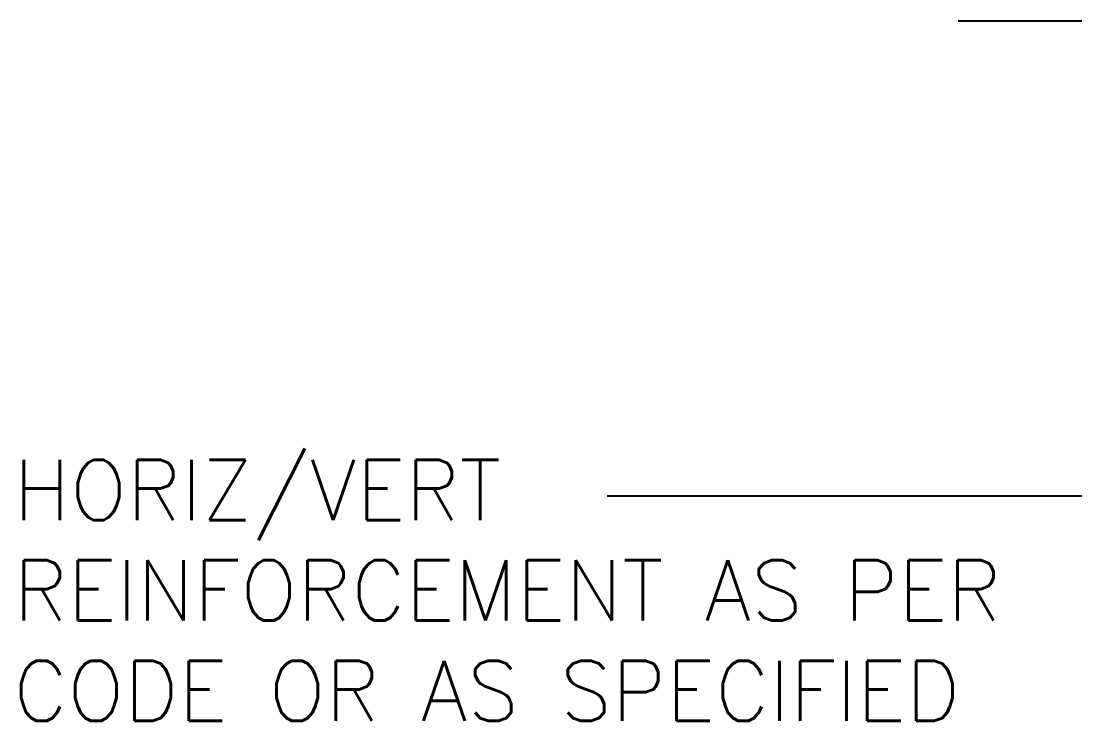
# Model space of a CAD drawing. Header units: inches. Extents: x 341.3 to 394.6, y 41.7 to 93.1.
# Drawn here: x 341.3 to 354.43, y 83.37 to 92.09 of the extents above; entities that cross this region are included whole.
import ezdxf

# ---------------------------------------------------------------- set-up
doc = ezdxf.new("R2010")
doc.units = ezdxf.units.IN
doc.header["$MEASUREMENT"] = 0
doc.layers.add('LINE9', color=9, linetype='Continuous')
doc.layers.add('TEXT', color=4, linetype='Continuous')
doc.styles.add('DIM', font='romans.shx', dxfattribs={"width": 0.7})
doc.styles.add('ROMANS', font='romans.shx', dxfattribs={"height": 0.75})
doc.dimstyles.new('ext_12', dxfattribs={"dimscale": 12, "dimtxt": 0.09375, "dimasz": 0.09375, "dimexe": 0.09375, "dimexo": 0.0625, "dimgap": 0.0625, "dimtad": 1, "dimdec": 1, "dimzin": 3, "dimdsep": 46, "dimlunit": 4, "dimtxsty": 'DIM', "dimcen": 0.09, "dimdle": 0.09375, "dimclrt": 4, "dimadec": 0, "dimazin": 0, "dimtfac": 1, "dimtdec": 1, "dimtmove": 2, "dimatfit": 3, "dimfxl": 1, "dimfrac": 2, "dimtolj": 1, "dimtzin": 0, "dimarcsym": 0})

msp = doc.modelspace()

# ---------------------------------------------------------------- linework, layer by layer
at = {"layer": 'LINE9'}
msp.add_line((366.914, 92.088), (352.975, 92.088), dxfattribs=at)
at = {"layer": 'TEXT'}
msp.add_lwpolyline([(367.143, 86.173, 0, 0.36, 0), (366.063, 86.173, 0, 0, 0), (348.6, 86.173, 0, 0, 0)], format="xyseb", dxfattribs=at)

# ---------------------------------------------------------------- texts
at = {"layer": 'TEXT', "insert": (341.203, 84.997), "char_height": 0.75, "width": 14.45078, "attachment_point": 4, "style": 'ROMANS'}
msp.add_mtext('HORIZ/VERT REINFORCEMENT AS PER CODE OR AS SPECIFIED', dxfattribs=at)

# ---------------------------------------------------------------- leaders
at = {"layer": 'TEXT'}
msp.add_leader([(368.049, 89.369), (357.332, 86.173), (348.6, 86.173)], dimstyle='ext_12', override={"dimgap": 0.0625, "dimtad": 0}, dxfattribs=at)

doc.saveas('drawing.dxf')
